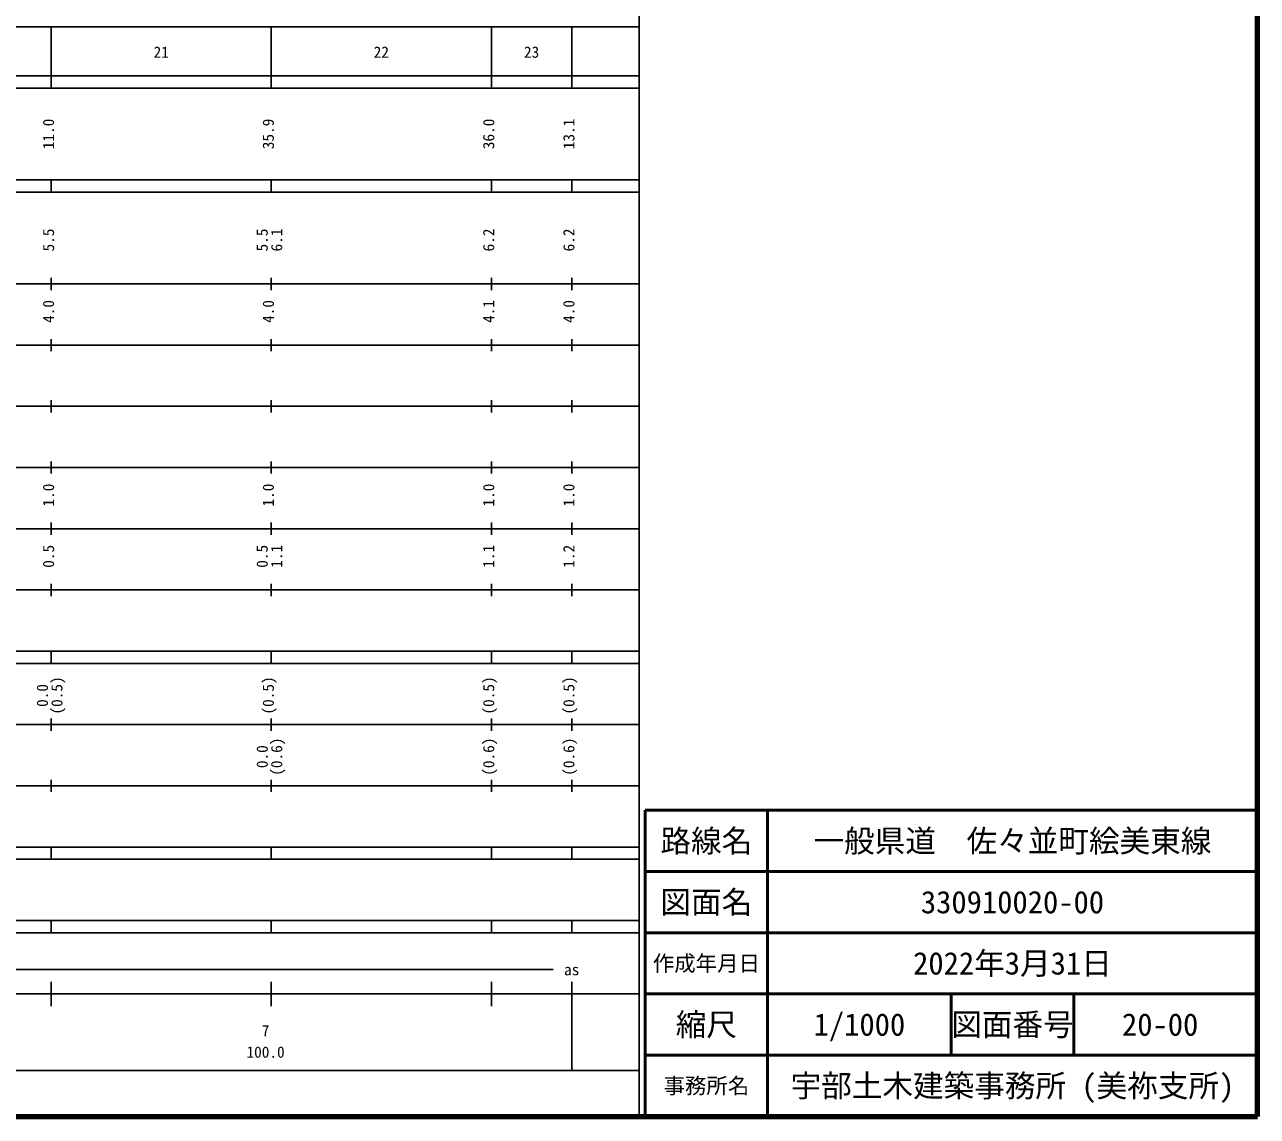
# Model space of a CAD drawing. Units: millimetres on the paper, enlarged 1000 times. Extents: x 40000 to 680000, y 20000 to 380000.
# Drawn here: x 478644 to 680000, y 20000 to 198357 of the extents above; entities that cross this region are included whole.
import ezdxf
from ezdxf.enums import TextEntityAlignment as Align

# ---------------------------------------------------------------- set-up
doc = ezdxf.new("R2010")
doc.units = ezdxf.units.MM
doc.header["$LTSCALE"] = 1000
for name, color, linetype, lineweight in [('S-TTL', 2, 'Continuous', 140), ('S-TTL-BAND', 7, 'Continuous', 25), ('S-TTL-FRAM', 2, 'Continuous', 50), ('S-TTL-LINE', 7, 'Continuous', 50)]:
    doc.layers.add(name, color=color, linetype=linetype, lineweight=lineweight)
doc.layers.add('S-TTL-TXT', color=7, linetype='Continuous')
doc.styles.add('ＭＳ ゴシック', font='')
doc.styles.get('ＭＳ ゴシック').set_extended_font_data('MS Gothic')

msp = doc.modelspace()

# ---------------------------------------------------------------- linework, layer by layer
at = {"layer": 'S-TTL'}
for p, q in [((680000, 20000), (680000, 380000)), ((40000, 20000), (680000, 20000))]:
    msp.add_line(p, q, dxfattribs=at)
at = {"layer": 'S-TTL-BAND'}
for p, q in [((579000, 20000), (579000, 370000)), ((68000, 198000), (579000, 198000)), ((483000, 188000), (483000, 198000)), ((518900, 188000), (518900, 198000)), ((554900, 188000), (554900, 198000)), ((568000, 188000), (568000, 198000)), ((40000, 190000), (579000, 190000)), ((40000, 188000), (579000, 188000)), ((40000, 173000), (579000, 173000)), ((483000, 171000), (483000, 173000)), ((518900, 171000), (518900, 173000)), ((554900, 171000), (554900, 173000)), ((568000, 171000), (568000, 173000)), ((40000, 171000), (579000, 171000)), ((40000, 156000), (579000, 156000)), ((483000, 155000), (483000, 157000)), ((518900, 155000), (518900, 157000)), ((554900, 155000), (554900, 157000)), ((568000, 155000), (568000, 157000)), ((483000, 145000), (483000, 147000)), ((518900, 145000), (518900, 147000)), ((554900, 145000), (554900, 147000)), ((568000, 145000), (568000, 147000)), ((46000, 146000), (579000, 146000)), ((483000, 135000), (483000, 137000)), ((518900, 135000), (518900, 137000)), ((554900, 135000), (554900, 137000)), ((568000, 135000), (568000, 137000)), ((52000, 136000), (579000, 136000)), ((483000, 125000), (483000, 127000)), ((518900, 125000), (518900, 127000)), ((554900, 125000), (554900, 127000)), ((568000, 125000), (568000, 127000)), ((46000, 126000), (579000, 126000)), ((483000, 115000), (483000, 117000)), ((518900, 115000), (518900, 117000)), ((554900, 115000), (554900, 117000)), ((568000, 115000), (568000, 117000)), ((52000, 116000), (579000, 116000)), ((483000, 105000), (483000, 107000)), ((518900, 105000), (518900, 107000)), ((554900, 105000), (554900, 107000)), ((568000, 105000), (568000, 107000)), ((46000, 106000), (579000, 106000)), ((40000, 96000), (579000, 96000)), ((483000, 94000), (483000, 96000)), ((518900, 94000), (518900, 96000)), ((554900, 94000), (554900, 96000)), ((568000, 94000), (568000, 96000)), ((40000, 94000), (579000, 94000)), ((483000, 83000), (483000, 85000)), ((518900, 83000), (518900, 85000)), ((554900, 83000), (554900, 85000)), ((568000, 83000), (568000, 85000)), ((49000, 84000), (579000, 84000)), ((483000, 73000), (483000, 75000)), ((518900, 73000), (518900, 75000)), ((554900, 73000), (554900, 75000)), ((568000, 73000), (568000, 75000)), ((40000, 74000), (579000, 74000)), ((40000, 64000), (579000, 64000)), ((483000, 62000), (483000, 64000)), ((518900, 62000), (518900, 64000)), ((554900, 62000), (554900, 64000)), ((568000, 62000), (568000, 64000)), ((40000, 62000), (579000, 62000)), ((40000, 52000), (579000, 52000)), ((483000, 50000), (483000, 52000)), ((518900, 50000), (518900, 52000)), ((554900, 50000), (554900, 52000)), ((568000, 50000), (568000, 52000)), ((40000, 50000), (579000, 50000)), ((71000, 44000), (565000, 44000)), ((483000, 38000), (483000, 42000)), ((518900, 38000), (518900, 42000)), ((554900, 38000), (554900, 42000)), ((568000, 27500), (568000, 42000)), ((40000, 40000), (579000, 40000)), ((68000, 27500), (579000, 27500))]:
    msp.add_line(p, q, dxfattribs=at)
at = {"layer": 'S-TTL-FRAM'}
for p, q in [((680000, 70000), (580000, 70000)), ((580000, 70000), (580000, 20000))]:
    msp.add_line(p, q, dxfattribs=at)
at = {"layer": 'S-TTL-LINE'}
for p, q in [((600000, 70000), (600000, 20000)), ((680000, 60000), (580000, 60000)), ((680000, 50000), (580000, 50000)), ((680000, 40000), (580000, 40000)), ((630000, 40000), (630000, 30000)), ((650000, 40000), (650000, 30000)), ((680000, 30000), (580000, 30000))]:
    msp.add_line(p, q, dxfattribs=at)

# ---------------------------------------------------------------- texts
at = {"layer": 'S-TTL-BAND', "style": 'ＭＳ ゴシック'}
for s, p in [('21', (500950, 192405)), ('22', (536900, 192405)), ('23', (561450, 192405)), ('as', (568000, 42500)), ('7', (518000, 32523)), ('100.0', (518000, 29033))]:
    msp.add_text(s, height=1833, dxfattribs=at).set_placement(p, align=Align.BOTTOM_CENTER)
for s, p in [('11.0', (484000, 180500)), ('35.9', (519900, 180500)), ('36.0', (555900, 180500)), ('13.1', (569000, 180500)), ('5.5', (484000, 163174)), ('5.5', (518900, 163174)), ('6.1', (521270, 163174)), ('6.2', (555900, 163174)), ('6.2', (569000, 163174)), ('4.0', (484000, 151500)), ('4.0', (519900, 151500)), ('4.1', (555900, 151500)), ('4.0', (569000, 151500)), ('1.0', (484000, 121500)), ('1.0', (519900, 121500)), ('1.0', (555900, 121500)), ('1.0', (569000, 121500)), ('0.5', (484000, 111500)), ('0.5', (518900, 111500)), ('1.1', (521270, 111500)), ('1.1', (555900, 111500)), ('1.2', (569000, 111500)), ('(0.5)', (485370, 88764)), ('(0.5)', (519900, 88764)), ('(0.5)', (555900, 88764)), ('(0.5)', (569000, 88764)), ('0.0', (483000, 88764)), ('(0.6)', (521270, 78764)), ('(0.6)', (555900, 78764)), ('(0.6)', (569000, 78764)), ('0.0', (518900, 78764))]:
    msp.add_text(s, height=1833, rotation=90, dxfattribs=at).set_placement(p, align=Align.BOTTOM_CENTER)
at = {"layer": 'S-TTL-TXT', "style": 'ＭＳ ゴシック'}
for s, height, p in [('路線名', 3666, (590000, 65000)), ('路線名', 3666, (590000, 65000)), ('一般県道\u3000佐々並町絵美東線', 3666, (640000, 65000)), ('図面名', 3666, (590000, 55000)), ('図面名', 3666, (590000, 55000)), ('330910020-00', 3666, (640000, 55000)), ('作成年月日', 2566, (590000, 45000)), ('作成年月日', 2566, (590000, 45000)), ('2022年3月31日', 3666, (640000, 45000)), ('縮尺', 3666, (590000, 35000)), ('縮尺', 3666, (590000, 35000)), ('1/1000', 3666, (615000, 35000)), ('図面番号', 3666, (640000, 35000)), ('図面番号', 3666, (640000, 35000)), ('20-00', 3666, (664125, 35000)), ('事務所名', 2566, (590000, 25000)), ('事務所名', 2566, (590000, 25000)), ('宇部土木建築事務所 (美祢支所)', 3666, (640000, 25000))]:
    msp.add_text(s, height=height, dxfattribs=at).set_placement(p, align=Align.MIDDLE_CENTER)

doc.saveas('drawing.dxf')
